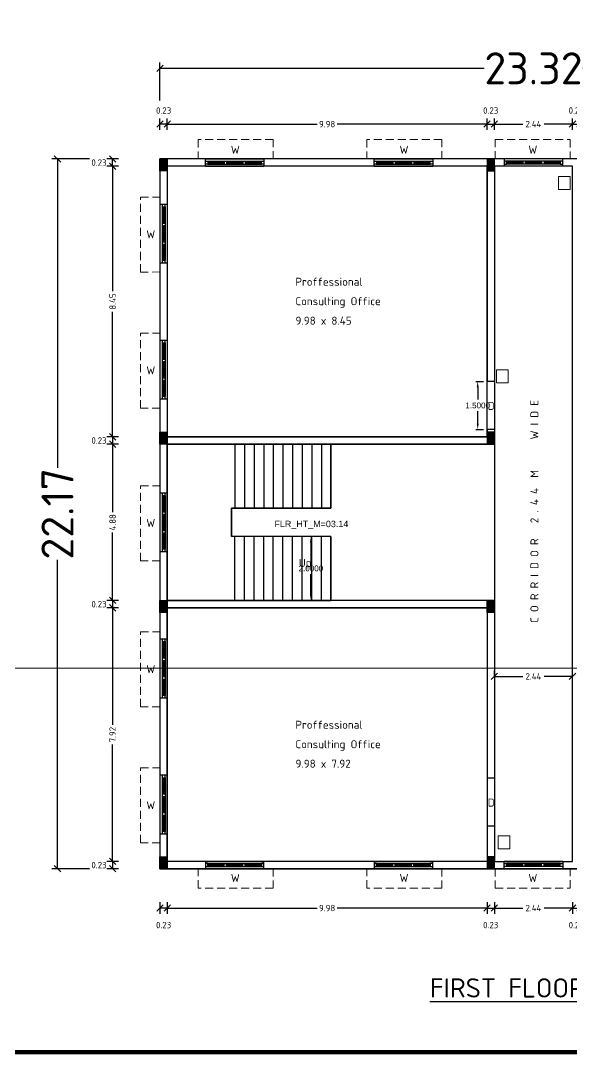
# Model space of a CAD drawing. Header units: metres. Extents: x 33037 to 86814, y -4407 to 25.
# Drawn here: x 86621.63 to 86638.81, y -4212.57 to -4180.29 of the extents above; entities that cross this region are included whole.
import ezdxf
from ezdxf.enums import TextEntityAlignment as Align

# ---------------------------------------------------------------- set-up
doc = ezdxf.new("R2010")
doc.units = ezdxf.units.M
doc.header["$MEASUREMENT"] = 0
doc.linetypes.add('CENTER', pattern=[2, 1.25, -0.25, 0.25, -0.25])
doc.linetypes.add('HIDDEN', pattern=[0.375, 0.25, -0.125])
for name, color, linetype in [('BLK_1_FLR_1_BLT_UP_AREA', 1, 'Continuous'), ('BLK_1_FLR_1_CARPET_AREA', 10, 'Continuous'), ('BLK_1_FLR_1_EXIT_WIDTH_DOOR', 2, 'Continuous'), ('BLK_1_FLR_1_EXIT_WIDTH_STAIR', 1, 'Continuous'), ('BLK_1_FLR_1_REGULAR_ROOM_1', 117, 'Continuous'), ('BLK_1_FLR_1_REGULAR_ROOM_3', 117, 'Continuous'), ('BLK_1_FLR_1_STAIR_1', 1, 'Continuous'), ('BLK_1_FLR_2_ROOF_AREA', 54, 'Continuous'), ('Hatch', 9, 'Continuous'), ('Wall', 2, 'Continuous')]:
    doc.layers.add(name, color=color, linetype=linetype)
for name, color, linetype, lineweight in [('BLK_1_FLR_1_DRINKING_WATER', 7, 'Continuous', 5), ('BLK_1_LVL_1_BLDG_FOOT_PRINT', 1, 'Continuous', 5), ('cols', 4, 'Continuous', 30), ('hidden', 251, 'HIDDEN', 15)]:
    doc.layers.add(name, color=color, linetype=linetype, lineweight=lineweight)
doc.styles.add('ISO Proportional', font='isocpeur.ttf')
doc.styles.get("Standard").update_dxf_attribs({"font": 'arial.ttf'})
doc.dimstyles.new('SITE TO BOUND', dxfattribs={"dimtxt": 1, "dimasz": 0.2, "dimexe": 0.18, "dimexo": 0.0625, "dimgap": 0.09, "dimtad": 0, "dimtoh": 1, "dimzin": 0, "dimdsep": 46, "dimtxsty": 'ISO Proportional', "dimblk": 'OBLIQUE', "dimcen": 0.09, "dimclrd": 5, "dimclre": 2, "dimclrt": 7, "dimadec": 0, "dimazin": 0, "dimtfac": 1, "dimtofl": 0, "dimtmove": 2, "dimatfit": 3, "dimldrblk": 'OBLIQUE', "dimfxl": 0, "dimtolj": 1, "dimtzin": 0, "dimarcsym": 0})
doc.dimstyles.get("Standard").update_dxf_attribs({"dimtxt": 0.18, "dimasz": 0.18, "dimexe": 0.18, "dimexo": 0.0625, "dimgap": 0.09, "dimtad": 0, "dimtih": 1, "dimtoh": 1, "dimdec": 4, "dimzin": 0, "dimdsep": 46, "dimtxsty": 'Standard', "dimcen": 0.09, "dimadec": 0, "dimazin": 0, "dimtfac": 1, "dimtdec": 4, "dimtofl": 0, "dimtmove": 0, "dimatfit": 3, "dimfxl": 0, "dimtolj": 1, "dimtzin": 0, "dimarcsym": 0})
doc.dimstyles.new('T-roman', dxfattribs={"dimtxt": 0.2, "dimasz": 0.2, "dimexe": 0.18, "dimexo": 0.0625, "dimgap": 0.09, "dimtad": 0, "dimtoh": 1, "dimzin": 0, "dimdsep": 46, "dimtxsty": 'ISO Proportional', "dimblk": 'OBLIQUE', "dimcen": 0.09, "dimclrd": 5, "dimclre": 2, "dimclrt": 7, "dimadec": 0, "dimazin": 0, "dimtfac": 1, "dimtofl": 0, "dimtmove": 2, "dimatfit": 3, "dimldrblk": 'OBLIQUE', "dimfxl": 0, "dimtolj": 1, "dimtzin": 0, "dimarcsym": 0})

# ---------------------------------------------------------------- blocks, each defined once
blk = doc.blocks.new('w')
for p, q in [((0, 0), (1.829, 0)), ((0.076, -0.07), (0, -0.07)), ((0, -0.159), (0.076, -0.159)), ((0, -0.229), (1.829, -0.229)), ((0.076, -0.159), (0.076, -0.07)), ((0.076, -0.07), (1.753, -0.07)), ((0.076, -0.102), (0.584, -0.102)), ((0.076, -0.127), (0.584, -0.127)), ((0.076, -0.159), (1.753, -0.159)), ((0.584, -0.159), (0.584, -0.07)), ((0.66, -0.159), (0.66, -0.07)), ((0.66, -0.102), (1.168, -0.102)), ((0.66, -0.127), (1.168, -0.127)), ((1.168, -0.159), (1.168, -0.07)), ((1.245, -0.159), (1.245, -0.07)), ((1.245, -0.102), (1.753, -0.102)), ((1.245, -0.127), (1.753, -0.127)), ((1.829, -0.07), (1.753, -0.07)), ((1.753, -0.07), (1.753, -0.159)), ((1.753, -0.159), (1.829, -0.159))]:
    blk.add_line(p, q)
at = {"layer": 'hidden'}
for p, q in [((-0.229, -0.838), (-0.229, -0.229)), ((2.113, -0.227), (2.113, -0.837)), ((2.113, -0.837), (-0.229, -0.838))]:
    blk.add_line(p, q, dxfattribs=at)
at = {"layer": 'Wall'}
for p, q in [((0, 0), (0, -0.229)), ((1.829, -0.229), (1.829, 0))]:
    blk.add_line(p, q, dxfattribs=at)
blk = doc.blocks.new('_Oblique')
at = {"color": 0, "linetype": 'ByBlock', "lineweight": -2}
blk.add_line((-0.5, -0.5), (0.5, 0.5), dxfattribs=at)
blk = doc.blocks.new('*D1358')
at = {"color": 2, "lineweight": -2}
for p, q in [((86636.412, -4200.769), (86636.412, -4200.589)), ((86638.852, -4200.769), (86638.852, -4200.589))]:
    blk.add_line(p, q, dxfattribs=at)
at = {"color": 5, "lineweight": -2}
for p, q in [((86636.412, -4200.769), (86637.302, -4200.769)), ((86638.852, -4200.769), (86637.962, -4200.769))]:
    blk.add_line(p, q, dxfattribs=at)
at = {"color": 5, "lineweight": -2, "xscale": 0.2, "yscale": 0.2, "zscale": 0.2, "rotation": 180}
blk.add_blockref('_Oblique', (86636.412, -4200.769), dxfattribs=at)
at = {"color": 5, "lineweight": -2, "xscale": 0.2, "yscale": 0.2, "zscale": 0.2}
blk.add_blockref('_Oblique', (86638.852, -4200.769), dxfattribs=at)
at = {"color": 7, "insert": (86637.632, -4200.769), "char_height": 0.2, "attachment_point": 5, "style": 'ISO Proportional'}
blk.add_mtext('\\A1;2.44', dxfattribs=at)
blk = doc.blocks.new('*D1359')
at = {"color": 2, "lineweight": -2}
for p, q in [((86625.972, -4183.702), (86625.972, -4183.342)), ((86626.202, -4183.702), (86626.202, -4183.342))]:
    blk.add_line(p, q, dxfattribs=at)
at = {"color": 5, "lineweight": -2}
blk.add_line((86626.202, -4183.522), (86625.972, -4183.522), dxfattribs=at)
at = {"color": 5, "lineweight": -2, "xscale": 0.2, "yscale": 0.2, "zscale": 0.2, "rotation": 180}
blk.add_blockref('_Oblique', (86625.972, -4183.522), dxfattribs=at)
at = {"color": 5, "lineweight": -2, "xscale": 0.2, "yscale": 0.2, "zscale": 0.2}
blk.add_blockref('_Oblique', (86626.202, -4183.522), dxfattribs=at)
at = {"color": 7, "insert": (86626.087, -4183.097), "char_height": 0.2, "attachment_point": 5, "style": 'ISO Proportional'}
blk.add_mtext('\\A1;0.23', dxfattribs=at)
blk = doc.blocks.new('*D1360')
at = {"color": 2, "lineweight": -2}
for p, q in [((86624.674, -4184.609), (86624.314, -4184.609)), ((86624.674, -4184.839), (86624.314, -4184.839))]:
    blk.add_line(p, q, dxfattribs=at)
at = {"color": 5, "lineweight": -2}
blk.add_line((86624.494, -4184.839), (86624.494, -4184.609), dxfattribs=at)
at = {"color": 5, "lineweight": -2, "xscale": 0.2, "yscale": 0.2, "zscale": 0.2}
for p, rotation in [((86624.494, -4184.609), 90), ((86624.494, -4184.839), 270)]:
    blk.add_blockref('_Oblique', p, dxfattribs=dict(at, rotation=rotation))
at = {"color": 7, "insert": (86624.069, -4184.724), "char_height": 0.2, "attachment_point": 5, "style": 'ISO Proportional'}
blk.add_mtext('\\A1;0.23', dxfattribs=at)
blk = doc.blocks.new('*D1362')
at = {"color": 2, "lineweight": -2}
for p, q in [((86625.972, -4207.825), (86625.972, -4208.185)), ((86626.202, -4207.825), (86626.202, -4208.185))]:
    blk.add_line(p, q, dxfattribs=at)
at = {"color": 5, "lineweight": -2}
blk.add_line((86626.202, -4208.005), (86625.972, -4208.005), dxfattribs=at)
at = {"color": 5, "lineweight": -2, "xscale": 0.2, "yscale": 0.2, "zscale": 0.2, "rotation": 180}
blk.add_blockref('_Oblique', (86625.972, -4208.005), dxfattribs=at)
at = {"color": 5, "lineweight": -2, "xscale": 0.2, "yscale": 0.2, "zscale": 0.2}
blk.add_blockref('_Oblique', (86626.202, -4208.005), dxfattribs=at)
at = {"color": 7, "insert": (86626.087, -4208.537), "char_height": 0.2, "attachment_point": 5, "style": 'ISO Proportional'}
blk.add_mtext('\\A1;0.23', dxfattribs=at)
blk = doc.blocks.new('*D1363')
at = {"color": 2, "lineweight": -2}
for p, q in [((86626.202, -4207.825), (86626.202, -4208.185)), ((86636.182, -4207.825), (86636.182, -4208.185))]:
    blk.add_line(p, q, dxfattribs=at)
at = {"color": 5, "lineweight": -2}
for p, q in [((86626.202, -4208.005), (86630.882, -4208.005)), ((86636.182, -4208.005), (86631.502, -4208.005))]:
    blk.add_line(p, q, dxfattribs=at)
at = {"color": 5, "lineweight": -2, "xscale": 0.2, "yscale": 0.2, "zscale": 0.2, "rotation": 180}
blk.add_blockref('_Oblique', (86626.202, -4208.005), dxfattribs=at)
at = {"color": 5, "lineweight": -2, "xscale": 0.2, "yscale": 0.2, "zscale": 0.2}
blk.add_blockref('_Oblique', (86636.182, -4208.005), dxfattribs=at)
at = {"color": 7, "insert": (86631.192, -4208.005), "char_height": 0.2, "attachment_point": 5, "style": 'ISO Proportional'}
blk.add_mtext('\\A1;9.98', dxfattribs=at)
blk = doc.blocks.new('*D1364')
at = {"color": 2, "lineweight": -2}
for p, q in [((86636.182, -4207.825), (86636.182, -4208.185)), ((86636.412, -4207.825), (86636.412, -4208.185))]:
    blk.add_line(p, q, dxfattribs=at)
at = {"color": 5, "lineweight": -2}
blk.add_line((86636.182, -4208.005), (86636.412, -4208.005), dxfattribs=at)
at = {"color": 5, "lineweight": -2, "xscale": 0.2, "yscale": 0.2, "zscale": 0.2, "rotation": 180}
blk.add_blockref('_Oblique', (86636.182, -4208.005), dxfattribs=at)
at = {"color": 5, "lineweight": -2, "xscale": 0.2, "yscale": 0.2, "zscale": 0.2}
blk.add_blockref('_Oblique', (86636.412, -4208.005), dxfattribs=at)
at = {"color": 7, "insert": (86636.297, -4208.537), "char_height": 0.2, "attachment_point": 5, "style": 'ISO Proportional'}
blk.add_mtext('\\A1;0.23', dxfattribs=at)
blk = doc.blocks.new('*D1293')
at = {"color": 2, "lineweight": -2}
for p, q in [((86636.412, -4207.825), (86636.412, -4208.185)), ((86638.852, -4207.825), (86638.852, -4208.185))]:
    blk.add_line(p, q, dxfattribs=at)
at = {"color": 5, "lineweight": -2}
for p, q in [((86636.412, -4208.005), (86637.302, -4208.005)), ((86638.852, -4208.005), (86637.962, -4208.005))]:
    blk.add_line(p, q, dxfattribs=at)
at = {"color": 5, "lineweight": -2, "xscale": 0.2, "yscale": 0.2, "zscale": 0.2, "rotation": 180}
blk.add_blockref('_Oblique', (86636.412, -4208.005), dxfattribs=at)
at = {"color": 5, "lineweight": -2, "xscale": 0.2, "yscale": 0.2, "zscale": 0.2}
blk.add_blockref('_Oblique', (86638.852, -4208.005), dxfattribs=at)
at = {"color": 7, "insert": (86637.632, -4208.005), "char_height": 0.2, "attachment_point": 5, "style": 'ISO Proportional'}
blk.add_mtext('\\A1;2.44', dxfattribs=at)
blk = doc.blocks.new('*D1365')
at = {"color": 2, "lineweight": -2}
for p, q in [((86638.852, -4207.825), (86638.852, -4208.185)), ((86639.082, -4207.825), (86639.082, -4208.185))]:
    blk.add_line(p, q, dxfattribs=at)
at = {"color": 5, "lineweight": -2}
blk.add_line((86638.852, -4208.005), (86639.082, -4208.005), dxfattribs=at)
at = {"color": 5, "lineweight": -2, "xscale": 0.2, "yscale": 0.2, "zscale": 0.2, "rotation": 180}
blk.add_blockref('_Oblique', (86638.852, -4208.005), dxfattribs=at)
at = {"color": 5, "lineweight": -2, "xscale": 0.2, "yscale": 0.2, "zscale": 0.2}
blk.add_blockref('_Oblique', (86639.082, -4208.005), dxfattribs=at)
at = {"color": 7, "insert": (86638.967, -4208.537), "char_height": 0.2, "attachment_point": 5, "style": 'ISO Proportional'}
blk.add_mtext('\\A1;0.23', dxfattribs=at)
blk = doc.blocks.new('*D1387')
at = {"color": 2, "lineweight": -2}
for p, q in [((86624.674, -4184.839), (86624.314, -4184.839)), ((86624.674, -4193.289), (86624.314, -4193.289))]:
    blk.add_line(p, q, dxfattribs=at)
at = {"color": 5, "lineweight": -2}
for p, q in [((86624.494, -4184.839), (86624.494, -4188.744)), ((86624.494, -4193.289), (86624.494, -4189.384))]:
    blk.add_line(p, q, dxfattribs=at)
at = {"color": 5, "lineweight": -2, "xscale": 0.2, "yscale": 0.2, "zscale": 0.2}
for p, rotation in [((86624.494, -4184.839), 90), ((86624.494, -4193.289), 270)]:
    blk.add_blockref('_Oblique', p, dxfattribs=dict(at, rotation=rotation))
at = {"color": 7, "insert": (86624.494, -4189.064), "char_height": 0.2, "attachment_point": 5, "rotation": 90, "style": 'ISO Proportional'}
blk.add_mtext('\\A1;8.45', dxfattribs=at)
blk = doc.blocks.new('*D1388')
at = {"color": 2, "lineweight": -2}
for p, q in [((86624.674, -4193.289), (86624.314, -4193.289)), ((86624.674, -4193.519), (86624.314, -4193.519))]:
    blk.add_line(p, q, dxfattribs=at)
at = {"color": 5, "lineweight": -2}
blk.add_line((86624.494, -4193.289), (86624.494, -4193.519), dxfattribs=at)
at = {"color": 5, "lineweight": -2, "xscale": 0.2, "yscale": 0.2, "zscale": 0.2}
for p, rotation in [((86624.494, -4193.289), 90), ((86624.494, -4193.519), 270)]:
    blk.add_blockref('_Oblique', p, dxfattribs=dict(at, rotation=rotation))
at = {"color": 7, "insert": (86624.069, -4193.404), "char_height": 0.2, "attachment_point": 5, "style": 'ISO Proportional'}
blk.add_mtext('\\A1;0.23', dxfattribs=at)
blk = doc.blocks.new('*D1389')
at = {"color": 2, "lineweight": -2}
for p, q in [((86624.674, -4193.519), (86624.314, -4193.519)), ((86624.674, -4198.399), (86624.314, -4198.399))]:
    blk.add_line(p, q, dxfattribs=at)
at = {"color": 5, "lineweight": -2}
for p, q in [((86624.494, -4193.519), (86624.494, -4195.639)), ((86624.494, -4198.399), (86624.494, -4196.279))]:
    blk.add_line(p, q, dxfattribs=at)
at = {"color": 5, "lineweight": -2, "xscale": 0.2, "yscale": 0.2, "zscale": 0.2}
for p, rotation in [((86624.494, -4193.519), 90), ((86624.494, -4198.399), 270)]:
    blk.add_blockref('_Oblique', p, dxfattribs=dict(at, rotation=rotation))
at = {"color": 7, "insert": (86624.494, -4195.959), "char_height": 0.2, "attachment_point": 5, "rotation": 90, "style": 'ISO Proportional'}
blk.add_mtext('\\A1;4.88', dxfattribs=at)
blk = doc.blocks.new('*D1390')
at = {"color": 2, "lineweight": -2}
for p, q in [((86624.674, -4198.399), (86624.314, -4198.399)), ((86624.674, -4198.629), (86624.314, -4198.629))]:
    blk.add_line(p, q, dxfattribs=at)
at = {"color": 5, "lineweight": -2}
blk.add_line((86624.494, -4198.399), (86624.494, -4198.629), dxfattribs=at)
at = {"color": 5, "lineweight": -2, "xscale": 0.2, "yscale": 0.2, "zscale": 0.2}
for p, rotation in [((86624.494, -4198.399), 90), ((86624.494, -4198.629), 270)]:
    blk.add_blockref('_Oblique', p, dxfattribs=dict(at, rotation=rotation))
at = {"color": 7, "insert": (86624.069, -4198.514), "char_height": 0.2, "attachment_point": 5, "style": 'ISO Proportional'}
blk.add_mtext('\\A1;0.23', dxfattribs=at)
blk = doc.blocks.new('*D1391')
at = {"color": 2, "lineweight": -2}
for p, q in [((86624.674, -4198.629), (86624.314, -4198.629)), ((86624.674, -4206.549), (86624.314, -4206.549))]:
    blk.add_line(p, q, dxfattribs=at)
at = {"color": 5, "lineweight": -2}
for p, q in [((86624.494, -4198.629), (86624.494, -4202.279)), ((86624.494, -4206.549), (86624.494, -4202.899))]:
    blk.add_line(p, q, dxfattribs=at)
at = {"color": 5, "lineweight": -2, "xscale": 0.2, "yscale": 0.2, "zscale": 0.2}
for p, rotation in [((86624.494, -4198.629), 90), ((86624.494, -4206.549), 270)]:
    blk.add_blockref('_Oblique', p, dxfattribs=dict(at, rotation=rotation))
at = {"color": 7, "insert": (86624.494, -4202.589), "char_height": 0.2, "attachment_point": 5, "rotation": 90, "style": 'ISO Proportional'}
blk.add_mtext('\\A1;7.92', dxfattribs=at)
blk = doc.blocks.new('*D1392')
at = {"color": 2, "lineweight": -2}
for p, q in [((86624.674, -4206.549), (86624.314, -4206.549)), ((86624.674, -4206.779), (86624.314, -4206.779))]:
    blk.add_line(p, q, dxfattribs=at)
at = {"color": 5, "lineweight": -2}
blk.add_line((86624.494, -4206.549), (86624.494, -4206.779), dxfattribs=at)
at = {"color": 5, "lineweight": -2, "xscale": 0.2, "yscale": 0.2, "zscale": 0.2}
for p, rotation in [((86624.494, -4206.549), 90), ((86624.494, -4206.779), 270)]:
    blk.add_blockref('_Oblique', p, dxfattribs=dict(at, rotation=rotation))
at = {"color": 7, "insert": (86624.069, -4206.664), "char_height": 0.2, "attachment_point": 5, "style": 'ISO Proportional'}
blk.add_mtext('\\A1;0.23', dxfattribs=at)
blk = doc.blocks.new('*D1393')
at = {"color": 2, "lineweight": -2}
for p, q in [((86623.774, -4184.609), (86622.594, -4184.609)), ((86623.774, -4206.779), (86622.594, -4206.779))]:
    blk.add_line(p, q, dxfattribs=at)
at = {"color": 5, "lineweight": -2}
for p, q in [((86622.774, -4184.609), (86622.774, -4194.254)), ((86622.774, -4206.779), (86622.774, -4197.134))]:
    blk.add_line(p, q, dxfattribs=at)
at = {"color": 5, "lineweight": -2, "xscale": 0.2, "yscale": 0.2, "zscale": 0.2}
for p, rotation in [((86622.774, -4184.609), 90), ((86622.774, -4206.779), 270)]:
    blk.add_blockref('_Oblique', p, dxfattribs=dict(at, rotation=rotation))
at = {"color": 7, "insert": (86622.774, -4195.694), "char_height": 1, "attachment_point": 5, "rotation": 90, "style": 'ISO Proportional'}
blk.add_mtext('\\A1;22.17', dxfattribs=at)
blk = doc.blocks.new('*D1394')
at = {"color": 2, "lineweight": -2}
for p, q in [((86625.972, -4182.78), (86625.972, -4181.6)), ((86649.292, -4182.78), (86649.292, -4181.6))]:
    blk.add_line(p, q, dxfattribs=at)
at = {"color": 5, "lineweight": -2}
for p, q in [((86625.972, -4181.78), (86636.092, -4181.78)), ((86649.292, -4181.78), (86639.172, -4181.78))]:
    blk.add_line(p, q, dxfattribs=at)
at = {"color": 5, "lineweight": -2, "xscale": 0.2, "yscale": 0.2, "zscale": 0.2, "rotation": 180}
blk.add_blockref('_Oblique', (86625.972, -4181.78), dxfattribs=at)
at = {"color": 5, "lineweight": -2, "xscale": 0.2, "yscale": 0.2, "zscale": 0.2}
blk.add_blockref('_Oblique', (86649.292, -4181.78), dxfattribs=at)
at = {"color": 7, "insert": (86637.632, -4181.78), "char_height": 1, "attachment_point": 5, "style": 'ISO Proportional'}
blk.add_mtext('\\A1;23.32', dxfattribs=at)
blk = doc.blocks.new('*D1395')
at = {"color": 2, "lineweight": -2}
for p, q in [((86626.202, -4183.702), (86626.202, -4183.342)), ((86636.182, -4183.702), (86636.182, -4183.342))]:
    blk.add_line(p, q, dxfattribs=at)
at = {"color": 5, "lineweight": -2}
for p, q in [((86626.202, -4183.522), (86630.882, -4183.522)), ((86636.182, -4183.522), (86631.502, -4183.522))]:
    blk.add_line(p, q, dxfattribs=at)
at = {"color": 5, "lineweight": -2, "xscale": 0.2, "yscale": 0.2, "zscale": 0.2, "rotation": 180}
blk.add_blockref('_Oblique', (86626.202, -4183.522), dxfattribs=at)
at = {"color": 5, "lineweight": -2, "xscale": 0.2, "yscale": 0.2, "zscale": 0.2}
blk.add_blockref('_Oblique', (86636.182, -4183.522), dxfattribs=at)
at = {"color": 7, "insert": (86631.192, -4183.522), "char_height": 0.2, "attachment_point": 5, "style": 'ISO Proportional'}
blk.add_mtext('\\A1;9.98', dxfattribs=at)
blk = doc.blocks.new('*D1396')
at = {"color": 2, "lineweight": -2}
for p, q in [((86636.182, -4183.702), (86636.182, -4183.342)), ((86636.412, -4183.702), (86636.412, -4183.342))]:
    blk.add_line(p, q, dxfattribs=at)
at = {"color": 5, "lineweight": -2}
blk.add_line((86636.182, -4183.522), (86636.412, -4183.522), dxfattribs=at)
at = {"color": 5, "lineweight": -2, "xscale": 0.2, "yscale": 0.2, "zscale": 0.2, "rotation": 180}
blk.add_blockref('_Oblique', (86636.182, -4183.522), dxfattribs=at)
at = {"color": 5, "lineweight": -2, "xscale": 0.2, "yscale": 0.2, "zscale": 0.2}
blk.add_blockref('_Oblique', (86636.412, -4183.522), dxfattribs=at)
at = {"color": 7, "insert": (86636.297, -4183.097), "char_height": 0.2, "attachment_point": 5, "style": 'ISO Proportional'}
blk.add_mtext('\\A1;0.23', dxfattribs=at)
blk = doc.blocks.new('*D1397')
at = {"color": 2, "lineweight": -2}
for p, q in [((86636.412, -4183.702), (86636.412, -4183.342)), ((86638.852, -4183.702), (86638.852, -4183.342))]:
    blk.add_line(p, q, dxfattribs=at)
at = {"color": 5, "lineweight": -2}
for p, q in [((86636.412, -4183.522), (86637.302, -4183.522)), ((86638.852, -4183.522), (86637.962, -4183.522))]:
    blk.add_line(p, q, dxfattribs=at)
at = {"color": 5, "lineweight": -2, "xscale": 0.2, "yscale": 0.2, "zscale": 0.2, "rotation": 180}
blk.add_blockref('_Oblique', (86636.412, -4183.522), dxfattribs=at)
at = {"color": 5, "lineweight": -2, "xscale": 0.2, "yscale": 0.2, "zscale": 0.2}
blk.add_blockref('_Oblique', (86638.852, -4183.522), dxfattribs=at)
at = {"color": 7, "insert": (86637.632, -4183.522), "char_height": 0.2, "attachment_point": 5, "style": 'ISO Proportional'}
blk.add_mtext('\\A1;2.44', dxfattribs=at)
blk = doc.blocks.new('*D1398')
at = {"color": 2, "lineweight": -2}
for p, q in [((86638.852, -4183.702), (86638.852, -4183.342)), ((86639.082, -4183.702), (86639.082, -4183.342))]:
    blk.add_line(p, q, dxfattribs=at)
at = {"color": 5, "lineweight": -2}
blk.add_line((86638.852, -4183.522), (86639.082, -4183.522), dxfattribs=at)
at = {"color": 5, "lineweight": -2, "xscale": 0.2, "yscale": 0.2, "zscale": 0.2, "rotation": 180}
blk.add_blockref('_Oblique', (86638.852, -4183.522), dxfattribs=at)
at = {"color": 5, "lineweight": -2, "xscale": 0.2, "yscale": 0.2, "zscale": 0.2}
blk.add_blockref('_Oblique', (86639.082, -4183.522), dxfattribs=at)
at = {"color": 7, "insert": (86638.967, -4183.097), "char_height": 0.2, "attachment_point": 5, "style": 'ISO Proportional'}
blk.add_mtext('\\A1;0.23', dxfattribs=at)
blk = doc.blocks.new('COL')
at = {"layer": 'Hatch', "ltscale": 0.1}
h = blk.add_hatch(dxfattribs=at)
h.set_pattern_fill('ANSI31', color=251, scale=0.127)
h.set_pattern_definition([(45, (0, -0.2286), (-0.0112253, 0.0112253), [])])
h.paths.add_polyline_path([(0.025, -0.025), (0.025, -0.205), (0.352, -0.205), (0.352, -0.025)])
at = {"layer": 'cols', "linetype": 'Continuous'}
for points in [[(0, -0.23), (0.377, -0.23), (0.377, 0), (0, 0)], [(0.025, -0.205), (0.352, -0.205), (0.352, -0.025), (0.025, -0.025)]]:
    blk.add_lwpolyline(points, close=True, dxfattribs=at)
blk = doc.blocks.new('*D1641')
at = {"layer": 'BLK_1_FLR_1_EXIT_WIDTH_DOOR', "color": 0, "lineweight": -2}
for p, q in [((86635.833, -4191.56), (86636.072, -4191.56)), ((86635.892, -4191.74), (86635.892, -4192.128)), ((86635.892, -4192.88), (86635.892, -4192.492)), ((86635.833, -4193.06), (86636.072, -4193.06))]:
    blk.add_line(p, q, dxfattribs=at)
at = {"layer": 'BLK_1_FLR_1_EXIT_WIDTH_DOOR', "color": 0}
for points in [[(86635.862, -4191.74), (86635.922, -4191.74), (86635.892, -4191.56)], [(86635.862, -4192.88), (86635.922, -4192.88), (86635.892, -4193.06)]]:
    blk.add_solid(points, dxfattribs=at)
at = {"layer": 'BLK_1_FLR_1_EXIT_WIDTH_DOOR', "color": 0, "insert": (86635.892, -4192.31), "char_height": 0.18, "attachment_point": 5}
blk.add_mtext('\\A1;1.5000', dxfattribs=at)
blk = doc.blocks.new('*D1679')
at = {"layer": 'BLK_1_FLR_1_EXIT_WIDTH_STAIR', "color": 0, "lineweight": -2}
for p, q in [((86631.25, -4196.399), (86630.505, -4196.399)), ((86630.685, -4196.579), (86630.685, -4197.217)), ((86630.685, -4198.219), (86630.685, -4197.581)), ((86631.25, -4198.399), (86630.505, -4198.399))]:
    blk.add_line(p, q, dxfattribs=at)
at = {"layer": 'BLK_1_FLR_1_EXIT_WIDTH_STAIR', "color": 0}
for points in [[(86630.655, -4196.579), (86630.715, -4196.579), (86630.685, -4196.399)], [(86630.655, -4198.219), (86630.715, -4198.219), (86630.685, -4198.399)]]:
    blk.add_solid(points, dxfattribs=at)
at = {"layer": 'BLK_1_FLR_1_EXIT_WIDTH_STAIR', "color": 0, "insert": (86630.685, -4197.399), "char_height": 0.18, "attachment_point": 5}
blk.add_mtext('\\A1;2.0000', dxfattribs=at)

msp = doc.modelspace()

# ---------------------------------------------------------------- linework, layer by layer
for p, q in [((86649.29209, -4184.60871), (86625.97209, -4184.60871)), ((86625.97209, -4184.60871), (86625.97209, -4206.77871)), ((86636.18209, -4184.83871), (86626.20209, -4184.83871)), ((86626.20209, -4184.83871), (86626.20209, -4193.28871)), ((86636.18209, -4184.83871), (86636.18209, -4191.55871)), ((86638.85209, -4184.83871), (86636.41209, -4184.83871)), ((86636.41209, -4184.83871), (86636.41209, -4191.55871)), ((86636.41209, -4191.55871), (86636.18209, -4191.55871)), ((86636.18209, -4193.05871), (86636.18209, -4193.28871)), ((86636.41209, -4193.05871), (86636.18209, -4193.05871)), ((86636.41209, -4193.05871), (86636.41209, -4193.51871)), ((86636.18209, -4193.28871), (86626.20209, -4193.28871)), ((86636.41209, -4193.51871), (86626.20209, -4193.51871)), ((86626.20209, -4193.51871), (86626.20209, -4198.39871)), ((86628.31209, -4193.51871), (86628.31209, -4195.51871)), ((86628.61209, -4193.51871), (86628.61209, -4195.51871)), ((86628.91209, -4193.51871), (86628.91209, -4195.51871)), ((86629.21209, -4193.51871), (86629.21209, -4195.51871)), ((86629.51209, -4193.51871), (86629.51209, -4195.51871)), ((86629.81209, -4193.51871), (86629.81209, -4195.51871)), ((86630.11209, -4193.51871), (86630.11209, -4195.51871)), ((86630.41209, -4193.51871), (86630.41209, -4195.51871)), ((86630.71209, -4193.51871), (86630.71209, -4195.51871)), ((86631.01209, -4193.51871), (86631.01209, -4195.51871)), ((86631.31209, -4193.51871), (86631.31209, -4195.51871)), ((86631.31209, -4195.51871), (86628.20209, -4195.51871)), ((86628.20209, -4195.51871), (86628.20209, -4196.39871)), ((86631.31209, -4196.39871), (86628.20209, -4196.39871)), ((86628.31209, -4198.39871), (86628.31209, -4196.39871)), ((86628.61209, -4198.39871), (86628.61209, -4196.39871)), ((86628.91209, -4198.39871), (86628.91209, -4196.39871)), ((86629.21209, -4198.39871), (86629.21209, -4196.39871)), ((86629.51209, -4198.39871), (86629.51209, -4196.39871)), ((86629.81209, -4198.39871), (86629.81209, -4196.39871)), ((86630.11209, -4198.39871), (86630.11209, -4196.39871)), ((86630.41209, -4198.39871), (86630.41209, -4196.39871)), ((86630.71209, -4198.39871), (86630.71209, -4196.39871)), ((86631.01209, -4198.39871), (86631.01209, -4196.39871)), ((86631.31209, -4196.39871), (86631.31209, -4198.39871)), ((86636.41209, -4198.39871), (86626.20209, -4198.39871)), ((86636.18209, -4198.62871), (86626.20209, -4198.62871)), ((86626.20209, -4198.62871), (86626.20209, -4206.54871)), ((86636.18209, -4198.62871), (86636.18209, -4203.94784)), ((86636.41209, -4198.39871), (86636.41209, -4203.94784)), ((86636.41209, -4203.94784), (86636.18209, -4203.94784)), ((86636.18209, -4205.44784), (86636.18209, -4206.54871)), ((86636.41209, -4205.44784), (86636.18209, -4205.44784)), ((86636.41209, -4205.44784), (86636.41209, -4206.54871)), ((86636.18209, -4206.54871), (86626.20209, -4206.54871)), ((86636.41209, -4206.54871), (86638.85209, -4206.54871)), ((86649.29209, -4206.77871), (86625.97209, -4206.77871))]:
    msp.add_line(p, q)
at = {"const_width": 0.13933}
msp.add_lwpolyline([(86588.80011, -4151.73023), (86656.72512, -4151.73023), (86656.72512, -4212.50459), (86588.80011, -4212.50459)], close=True, dxfattribs=at)
msp.add_lwpolyline([(86630.75733, -4197.39871, 0, 0, 0), (86627.33925, -4197.39871, 0, 0, 0), (86627.33925, -4194.50859, 0, 0, 0), (86630.35111, -4194.50859, 0.03, 0, 0), (86630.47546, -4194.50859, 0.1, 0.1, 0)], format="xyseb")
at = {"linetype": 'CENTER', "const_width": 0.025}
msp.add_lwpolyline([(86592.95539, -4200.51507), (86650.70358, -4200.51507)], dxfattribs=at)
at = {"layer": 'BLK_1_FLR_1_BLT_UP_AREA', "color": 18}
msp.add_lwpolyline([(86625.97209, -4206.77871), (86649.29209, -4206.77871), (86649.29209, -4184.60871), (86625.97209, -4184.60871)], close=True, dxfattribs=at)
at = {"layer": 'BLK_1_FLR_1_CARPET_AREA'}
for points in [[(86626.20209, -4193.28871), (86636.18209, -4193.28871), (86636.18209, -4184.83871), (86626.20209, -4184.83871)], [(86636.41209, -4206.54871), (86638.85209, -4206.54871), (86638.85209, -4184.83871), (86636.41209, -4184.83871)], [(86636.41209, -4198.39871), (86626.20209, -4198.39871), (86626.20209, -4193.51871), (86636.41209, -4193.51871)], [(86626.20209, -4198.62871), (86636.18209, -4198.62871), (86636.18209, -4206.54871), (86626.20209, -4206.54871)]]:
    msp.add_lwpolyline(points, close=True, dxfattribs=at)
at = {"layer": 'BLK_1_FLR_1_DRINKING_WATER'}
for points in [[(86638.41098, -4185.15696), (86638.41098, -4185.55992), (86638.7774, -4185.55992), (86638.7774, -4185.15696)], [(86636.47804, -4191.20129), (86636.47804, -4191.60425), (86636.84447, -4191.60425), (86636.84447, -4191.20129)], [(86636.5278, -4205.75399), (86636.5278, -4206.15695), (86636.89422, -4206.15695), (86636.89422, -4205.75399)]]:
    msp.add_lwpolyline(points, close=True, dxfattribs=at)
at = {"layer": 'BLK_1_FLR_1_REGULAR_ROOM_1', "color": 2}
msp.add_lwpolyline([(86626.20209, -4198.62871), (86636.18209, -4198.62871), (86636.18209, -4206.54871), (86626.20209, -4206.54871)], close=True, dxfattribs=at)
at = {"layer": 'BLK_1_FLR_1_REGULAR_ROOM_3', "color": 2}
msp.add_lwpolyline([(86626.20209, -4193.28871), (86636.18209, -4193.28871), (86636.18209, -4184.83871), (86626.20209, -4184.83871)], close=True, dxfattribs=at)
at = {"layer": 'BLK_1_FLR_1_STAIR_1', "linetype": 'Continuous'}
msp.add_lwpolyline([(86631.31209, -4195.51871), (86631.31209, -4193.51871), (86626.20209, -4193.51866), (86626.20209, -4198.39871), (86631.31209, -4198.39871), (86631.31209, -4196.39871), (86628.20209, -4196.39871), (86628.20209, -4195.51871)], close=True, dxfattribs=at)
at = {"layer": 'BLK_1_FLR_2_ROOF_AREA'}
msp.add_lwpolyline([(86625.97209, -4206.77871), (86649.29209, -4206.77871), (86649.29209, -4184.60871), (86625.97209, -4184.60871)], close=True, dxfattribs=at)
at = {"layer": 'BLK_1_LVL_1_BLDG_FOOT_PRINT'}
msp.add_lwpolyline([(86625.97209, -4206.77871), (86649.29209, -4206.77871), (86649.29209, -4184.60871), (86625.97209, -4184.60871)], close=True, dxfattribs=at)

# ---------------------------------------------------------------- block references
at = {"xscale": -1}
for name, p, rotation in [('w', (86627.39115, -4184.83816), 179.9657489372404), ('w', (86632.65751, -4184.83816), 179.9657489372404), ('COL', (86625.97209, -4184.60871), 90), ('COL', (86625.97209, -4193.14146), 90), ('COL', (86625.97209, -4198.39871), 90), ('COL', (86636.18209, -4198.39871), 90), ('COL', (86625.97209, -4206.40151), 90), ('w', (86638.54649, -4206.54925), 359.9657489372404)]:
    msp.add_blockref(name, p, dxfattribs=dict(at, rotation=rotation))
for name, p, rotation in [('w', (86638.54649, -4184.83816), 180.0342510627596), ('COL', (86636.41209, -4184.60871), 270), ('w', (86626.20155, -4186.02776), 270.0342510618534), ('w', (86626.20155, -4190.27643), 270.0342510618534), ('COL', (86636.41209, -4193.14146), 270), ('w', (86626.20155, -4195.04431), 270.0342510618534), ('w', (86626.20155, -4199.60981), 270.0342510618534), ('w', (86626.20155, -4203.85848), 270.0342510618534), ('COL', (86636.41209, -4206.40151), 270), ('w', (86627.39115, -4206.54925), 0.0342510627596158), ('w', (86632.65751, -4206.54925), 0.0342510627596158)]:
    msp.add_blockref(name, p, dxfattribs=dict(rotation=rotation))

# ---------------------------------------------------------------- texts
at = {"style": 'ISO Proportional'}
for p in [(86628.3247, -4184.32327), (86633.59106, -4184.32327), (86637.61294, -4184.32327), (86625.68666, -4186.96131), (86625.68666, -4191.20998), (86625.68666, -4195.97786), (86625.68666, -4200.54336), (86625.68666, -4204.79203), (86628.3247, -4207.06414), (86633.59106, -4207.06414), (86637.61294, -4207.06414)]:
    msp.add_text('W', height=0.25, dxfattribs=at).set_placement(p, align=Align.MIDDLE)
for s, height, p in [('Proffessional ', 0.25, (86630.20022, -4188.57072)), ('Consulting Office', 0.25, (86630.20022, -4189.17799)), ('9.98 x 8.45', 0.25, (86630.20465, -4189.78642)), ('D', 0.25, (86636.2059, -4192.44715)), ('Up', 0.25, (86630.30871, -4197.35313)), ('Proffessional ', 0.25, (86630.20022, -4202.40679)), ('Consulting Office', 0.25, (86630.20022, -4203.01405)), ('9.98 x 7.92', 0.25, (86630.20465, -4203.62248)), ('D', 0.25, (86636.2059, -4204.83628)), ('%%UFIRST FLOOR PLAN', 0.6, (86634.39694, -4210.80009))]:
    msp.add_text(s, height=height, dxfattribs=at).set_placement(p)
msp.add_text('C O R R I D O R   2 . 4 4  M      W I D E', height=0.25, rotation=90, dxfattribs=at).set_placement((86637.78676, -4199.10151))
at = {"layer": 'BLK_1_FLR_1_STAIR_1', "linetype": 'Continuous', "insert": (86630.69958, -4195.90989), "char_height": 0.2, "width": 2.7011, "attachment_point": 2}
msp.add_mtext('FLR_HT_M=03.14', dxfattribs=at)

# ---------------------------------------------------------------- dimensions: what is measured, and where the dimension line sits
for p1, p2, distance, picture, middle in [((86625.97209, -4184.60871), (86649.29209, -4184.60871), 2.82827, '*D1394', (86637.63209, -4181.78043)), ((86625.97209, -4206.77871), (86625.97209, -4184.60871), 3.1979, '*D1393', (86622.77419, -4195.69371))]:
    dim = msp.add_aligned_dim(p1=p1, p2=p2, distance=distance, dimstyle='SITE TO BOUND')
    dim.commit()
    dim.dimension.update_dxf_attribs({"geometry": picture, "text_midpoint": middle})
for p1, p2, distance, picture, middle in [((86626.20209, -4184.83871), (86625.97209, -4184.83871), -1.3163, '*D1359', (86626.08709, -4183.09741)), ((86626.20209, -4184.83871), (86626.20209, -4184.60871), 1.70846, '*D1360', (86624.06863, -4184.72371)), ((86636.41209, -4200.81115), (86638.85209, -4200.81115), 0.04195, '*D1358', (86637.63209, -4200.7692))]:
    dim = msp.add_aligned_dim(p1=p1, p2=p2, distance=distance, dimstyle='T-roman', override={"dimfxl": 0.18})
    dim.commit()
    dim.dimension.update_dxf_attribs({"geometry": picture, "text_midpoint": middle})
for base, p1, p2, picture, middle in [((86636.41209, -4183.52241), (86636.18209, -4184.83871), (86636.41209, -4184.83871), '*D1396', (86636.29709, -4183.09741)), ((86639.08209, -4183.52241), (86638.85209, -4184.83871), (86639.08209, -4184.83871), '*D1398', (86638.96709, -4183.09741)), ((86636.18209, -4183.52241), (86626.20209, -4184.83871), (86636.18209, -4184.83871), '*D1395', (86631.19209, -4183.52241)), ((86638.85209, -4183.52241), (86636.41209, -4184.83871), (86638.85209, -4184.83871), '*D1397', (86637.63209, -4183.52241)), ((86636.18209, -4208.00474), (86626.20209, -4206.54871), (86636.18209, -4206.54871), '*D1363', (86631.19209, -4208.00474)), ((86638.85209, -4208.00474), (86636.41209, -4206.77871), (86638.85209, -4206.77871), '*D1293', (86637.63209, -4208.00474))]:
    dim = msp.add_linear_dim(base=base, p1=p1, p2=p2, dimstyle='T-roman', override={"dimfxl": 0.18})
    dim.commit()
    dim.dimension.update_dxf_attribs({"geometry": picture, "text_midpoint": middle})
for base, p1, p2, picture, middle in [((86624.49363, -4193.28871), (86626.20209, -4184.83871), (86626.20209, -4193.28871), '*D1387', (86624.49363, -4189.06371)), ((86624.49363, -4193.51871), (86626.20209, -4193.28871), (86626.20209, -4193.51871), '*D1388', (86624.06863, -4193.40371)), ((86624.49363, -4198.39871), (86626.20209, -4193.51871), (86626.20209, -4198.39871), '*D1389', (86624.49363, -4195.95871)), ((86624.49363, -4198.62871), (86626.20209, -4198.39871), (86626.20209, -4198.62871), '*D1390', (86624.06863, -4198.51371)), ((86624.49363, -4206.54871), (86626.20209, -4198.62871), (86626.20209, -4206.54871), '*D1391', (86624.49363, -4202.58871)), ((86624.49363, -4206.77871), (86626.20209, -4206.54871), (86625.97209, -4206.77871), '*D1392', (86624.06863, -4206.66371))]:
    dim = msp.add_linear_dim(base=base, p1=p1, p2=p2, angle=270, dimstyle='T-roman', override={"dimfxl": 0.18})
    dim.commit()
    dim.dimension.update_dxf_attribs({"geometry": picture, "text_midpoint": middle})
dim = msp.add_linear_dim(base=(86625.97209, -4208.00474), p1=(86626.20209, -4206.54871), p2=(86625.97209, -4206.54871), angle=180, dimstyle='T-roman', override={"dimfxl": 0.18})
dim.commit()
dim.dimension.update_dxf_attribs({"geometry": '*D1362', "text_midpoint": (86626.08709, -4208.53731), "dimtype": 161})
for base, p1, p2, picture, middle in [((86636.41209, -4208.00474), (86636.18209, -4206.54871), (86636.41209, -4206.77871), '*D1364', (86636.29709, -4208.53731)), ((86639.08209, -4208.00474), (86638.85209, -4206.77871), (86639.08209, -4206.54871), '*D1365', (86638.96709, -4208.53731))]:
    dim = msp.add_linear_dim(base=base, p1=p1, p2=p2, dimstyle='T-roman', override={"dimfxl": 0.18})
    dim.commit()
    dim.dimension.update_dxf_attribs({"geometry": picture, "text_midpoint": middle, "dimtype": 160})
at = {"layer": 'BLK_1_FLR_1_EXIT_WIDTH_DOOR'}
dim = msp.add_aligned_dim(p1=(86635.77099, -4193.06015), p2=(86635.77099, -4191.56015), distance=-0.12083, dimstyle='Standard', dxfattribs=at)
dim.commit()
dim.dimension.update_dxf_attribs({"geometry": '*D1641', "text_midpoint": (86635.89182, -4192.31015)})
at = {"layer": 'BLK_1_FLR_1_EXIT_WIDTH_STAIR'}
dim = msp.add_aligned_dim(p1=(86631.31209, -4198.39871), p2=(86631.31209, -4196.39871), distance=0.62739, dimstyle='Standard', dxfattribs=at)
dim.commit()
dim.dimension.update_dxf_attribs({"geometry": '*D1679', "text_midpoint": (86630.68471, -4197.39871)})

doc.saveas('drawing.dxf')
